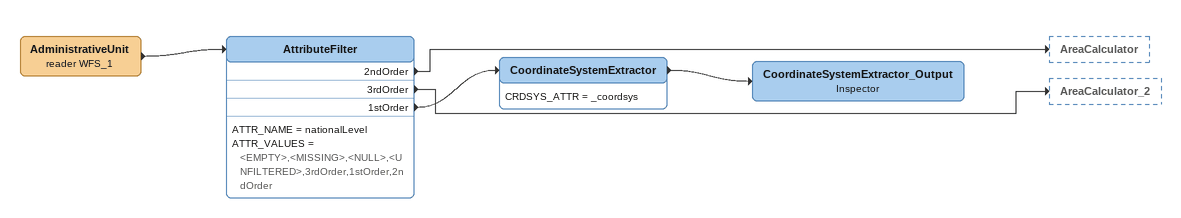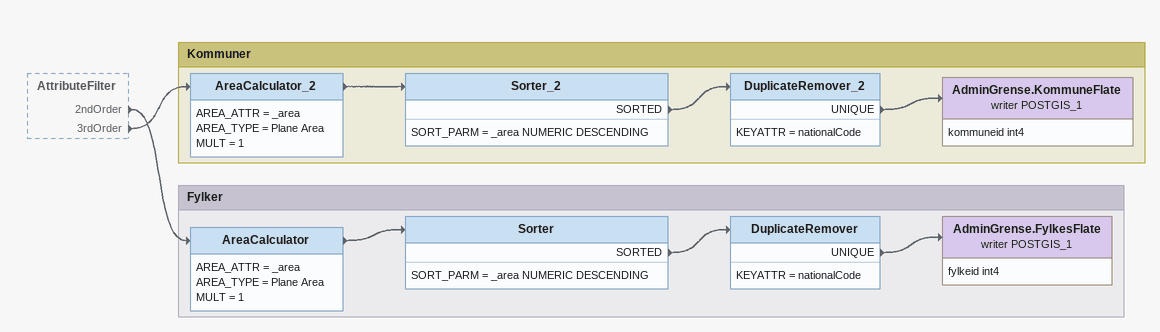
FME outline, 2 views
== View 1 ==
AdministrativeUnit (reader WFS_1)
    -> AttributeFilter
AttributeFilter
    ATTR_NAME = nationalLevel
    ATTR_VALUES = <EMPTY>,<MISSING>,<NULL>,<UNFILTERED>,3rdOrder,1stOrder,2ndOrder
    2ndOrder -> AreaCalculator
    3rdOrder -> AreaCalculator_2
    1stOrder -> CoordinateSystemExtractor
CoordinateSystemExtractor
    CRDSYS_ATTR = _coordsys
    -> CoordinateSystemExtractor_Output
CoordinateSystemExtractor_Output: Inspector

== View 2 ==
AttributeFilter [outside]
    2ndOrder -> AreaCalculator
    3rdOrder -> AreaCalculator_2

Bookmark: Kommuner
AreaCalculator_2
    AREA_ATTR = _area
    AREA_TYPE = Plane Area
    MULT = 1
    -> Sorter_2
Sorter_2
    SORT_PARM = _area NUMERIC DESCENDING
    SORTED -> DuplicateRemover_2
DuplicateRemover_2
    KEYATTR = nationalCode
    UNIQUE -> AdminGrense.KommuneFlate (writer POSTGIS_1)
AdminGrense.KommuneFlate (writer POSTGIS_1)
    attributes: kommuneid int4

Bookmark: Fylker
AreaCalculator
    AREA_ATTR = _area
    AREA_TYPE = Plane Area
    MULT = 1
    -> Sorter
Sorter
    SORT_PARM = _area NUMERIC DESCENDING
    SORTED -> DuplicateRemover
DuplicateRemover
    KEYATTR = nationalCode
    UNIQUE -> AdminGrense.FylkesFlate (writer POSTGIS_1)
AdminGrense.FylkesFlate (writer POSTGIS_1)
    attributes: fylkeid int4
